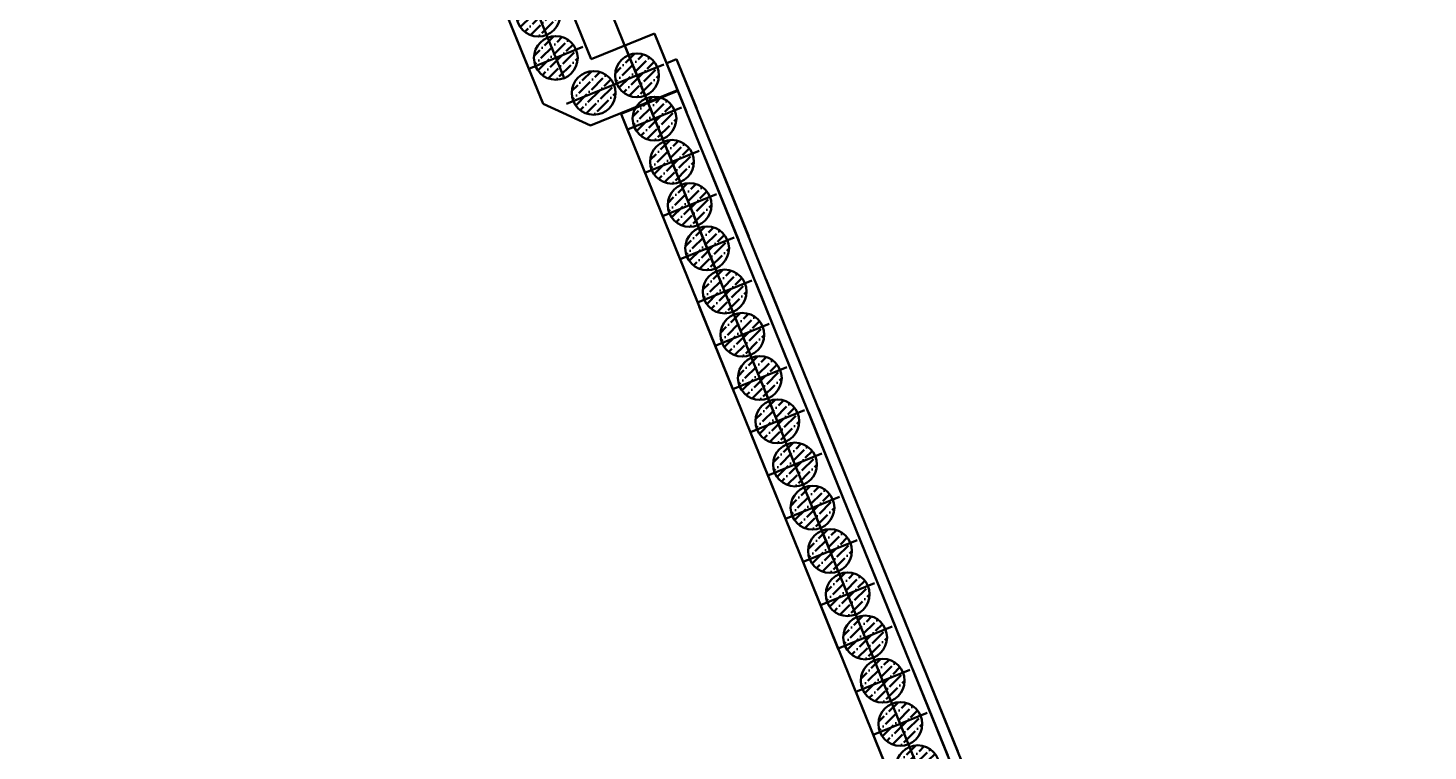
# Model space of a CAD drawing. Extents: x 9773 to 10136, y 10676 to 11757.
# Drawn here: x 9948.7 to 9996.68, y 11045.08 to 11069.88 of the extents above; entities that cross this region are included whole.
import ezdxf

# ---------------------------------------------------------------- set-up
doc = ezdxf.new("R2010")
doc.units = 0
for name, pattern in [('CONTI', [0]), ('DASHDOT', [1, 0.5, -0.25, 0, -0.25]), ('HIDDEN2', [4.7625, 3.175, -1.5875])]:
    doc.linetypes.add(name, pattern=pattern)
for name, color, linetype, lineweight in [('HATCH', 8, 'Continuous', 0), ('OSI', 3, 'DASHDOT', 9), ('SIZE', 142, 'Continuous', 9), ('ПС', 5, 'Continuous', 40)]:
    doc.layers.add(name, color=color, linetype=linetype, lineweight=lineweight)
doc.layers.add('HIDDEN', color=6, linetype='HIDDEN2')
doc.layers.add('PILE_HID', color=40, linetype='CONTI')
doc.layers.add('NOTES', color=1, linetype='Continuous', plot=False)
pattern_1 = [(44.9144686, (-6.96255, -8.85591), (0.1185108827, 0.4319983936), [0.555625, -0.111125, 0, -0.111125])]
pattern_2 = [(44.9144686, (-7.5642, -7.37334), (0.1185108827, 0.4319983936), [0.555625, -0.111125, 0, -0.111125])]
pattern_3 = [(44.9144686, (-8.16583, -5.89076), (0.1185108827, 0.4319983936), [0.555625, -0.111125, 0, -0.111125])]
pattern_4 = [(44.9144686, (-8.76747, -4.40819), (0.1185108827, 0.4319983936), [0.555625, -0.111125, 0, -0.111125])]
pattern_5 = [(44.9144686, (-9.36912, -2.92561), (0.1185108827, 0.4319983936), [0.555625, -0.111125, 0, -0.111125])]
pattern_6 = [(44.9144686, (-9.97076, -1.44304), (0.1185108827, 0.4319983936), [0.555625, -0.111125, 0, -0.111125])]
pattern_7 = [(44.9144686, (-10.5724, 0.03954), (0.1185108827, 0.4319983936), [0.555625, -0.111125, 0, -0.111125])]
pattern_8 = [(44.9144686, (-11.17404, 1.52211), (0.1185108827, 0.4319983936), [0.555625, -0.111125, 0, -0.111125])]
pattern_9 = [(44.9144686, (-11.77568, 3.00469), (0.1185108827, 0.4319983936), [0.555625, -0.111125, 0, -0.111125])]
pattern_10 = [(44.9144686, (-12.37732, 4.48726), (0.1185108827, 0.4319983936), [0.555625, -0.111125, 0, -0.111125])]
pattern_11 = [(44.9144686, (-12.97896, 5.96984), (0.1185108827, 0.4319983936), [0.555625, -0.111125, 0, -0.111125])]
pattern_12 = [(44.9144686, (-13.5806, 7.4524), (0.1185108827, 0.4319983936), [0.555625, -0.111125, 0, -0.111125])]
pattern_13 = [(44.9144686, (-14.18225, 8.93499), (0.1185108827, 0.4319983936), [0.555625, -0.111125, 0, -0.111125])]
pattern_14 = [(44.9144686, (-14.78389, 10.41756), (0.1185108827, 0.4319983936), [0.555625, -0.111125, 0, -0.111125])]
pattern_15 = [(44.9144686, (-15.38553, 11.90014), (0.1185108827, 0.4319983936), [0.555625, -0.111125, 0, -0.111125])]
pattern_16 = [(44.9144686, (-15.98717, 13.3827), (0.1185108827, 0.4319983936), [0.555625, -0.111125, 0, -0.111125])]
pattern_17 = [(44.9144686, (-16.5888, 14.86528), (0.1185108827, 0.4319983936), [0.555625, -0.111125, 0, -0.111125])]
pattern_18 = [(44.9144686, (-19.36798, 15.4642), (0.1185108827, 0.4319983936), [0.555625, -0.111125, 0, -0.111125])]
pattern_19 = [(44.9144686, (-19.96962, 16.94677), (0.1185108827, 0.4319983936), [0.555625, -0.111125, 0, -0.111125])]
pattern_20 = [(44.9144686, (-18.07138, 14.26364), (0.1185108827, 0.4319983936), [0.555625, -0.111125, 0, -0.111125])]

# ---------------------------------------------------------------- blocks, each defined once
blk = doc.blocks.new('45245242')
at = {"layer": 'HATCH', "lineweight": 50}
h = blk.add_hatch(dxfattribs=at)
h.set_pattern_fill('ANSI36', color=5, scale=0.07, angle=-0.0855)
h.set_pattern_definition(pattern_19)
h.paths.add_polyline_path([(9965.907, 11071.03, 0.306578), (9965.435, 11070.334, 0.095507), (9965.488, 11070.055), (9966.185, 11070.333)])
h.paths.add_polyline_path([(9965.907, 11071.03), (9966.185, 11070.333), (9966.881, 11070.611, 0.414214)])
h.paths.add_polyline_path([(9966.935, 11070.332, 0.095507), (9966.881, 11070.611), (9966.185, 11070.333), (9966.462, 11069.636, 0.306578)])
h.paths.add_polyline_path([(9966.185, 11070.333), (9965.488, 11070.055, 0.414214), (9966.462, 11069.636)])
h = blk.add_hatch(dxfattribs=at)
h.set_pattern_fill('ANSI36', color=5, scale=0.07, angle=-0.0855)
h.set_pattern_definition(pattern_18)
h.paths.add_polyline_path([(9966.508, 11069.547, 0.306578), (9966.036, 11068.851, 0.095507), (9966.09, 11068.573), (9966.786, 11068.85)])
h.paths.add_polyline_path([(9966.508, 11069.547), (9966.786, 11068.85), (9967.483, 11069.128, 0.414214)])
h.paths.add_polyline_path([(9967.536, 11068.849, 0.095507), (9967.483, 11069.128), (9966.786, 11068.85), (9967.064, 11068.154, 0.306578)])
h.paths.add_polyline_path([(9966.786, 11068.85), (9966.09, 11068.573, 0.414214), (9967.064, 11068.154)])
h = blk.add_hatch(dxfattribs=at)
h.set_pattern_fill('ANSI36', color=5, scale=0.07, angle=-0.0855)
h.set_pattern_definition(pattern_17)
h.paths.add_polyline_path([(9969.288, 11068.948, 0.306578), (9968.815, 11068.253, 0.095507), (9968.869, 11067.974), (9969.565, 11068.251)])
h.paths.add_polyline_path([(9969.288, 11068.948), (9969.565, 11068.251), (9970.262, 11068.529, 0.414214)])
h.paths.add_polyline_path([(9970.315, 11068.25, 0.095507), (9970.262, 11068.529), (9969.565, 11068.251), (9969.843, 11067.555, 0.306578)])
h.paths.add_polyline_path([(9969.565, 11068.251), (9968.869, 11067.974, 0.414214), (9969.843, 11067.555)])
h = blk.add_hatch(dxfattribs=at)
h.set_pattern_fill('ANSI36', color=5, scale=0.07, angle=-0.0855)
h.set_pattern_definition(pattern_20)
h.paths.add_polyline_path([(9967.805, 11068.346, 0.306578), (9967.333, 11067.651, 0.095507), (9967.386, 11067.372), (9968.083, 11067.65)])
h.paths.add_polyline_path([(9967.805, 11068.346), (9968.083, 11067.65), (9968.779, 11067.928, 0.414214)])
h.paths.add_polyline_path([(9968.833, 11067.649, 0.095507), (9968.779, 11067.928), (9968.083, 11067.65), (9968.361, 11066.953, 0.306578)])
h.paths.add_polyline_path([(9968.083, 11067.65), (9967.386, 11067.372, 0.414214), (9968.361, 11066.953)])
h = blk.add_hatch(dxfattribs=at)
h.set_pattern_fill('ANSI36', color=5, scale=0.07, angle=-0.0855)
h.set_pattern_definition(pattern_16)
h.paths.add_polyline_path([(9969.889, 11067.466, 0.306578), (9969.417, 11066.77, 0.095507), (9969.47, 11066.491), (9970.167, 11066.769)])
h.paths.add_polyline_path([(9969.889, 11067.466), (9970.167, 11066.769), (9970.864, 11067.047, 0.414214)])
h.paths.add_polyline_path([(9970.917, 11066.768, 0.095507), (9970.864, 11067.047), (9970.167, 11066.769), (9970.445, 11066.072, 0.306578)])
h.paths.add_polyline_path([(9970.167, 11066.769), (9969.47, 11066.491, 0.414214), (9970.445, 11066.072)])
h = blk.add_hatch(dxfattribs=at)
h.set_pattern_fill('ANSI36', color=5, scale=0.07, angle=-0.0855)
h.set_pattern_definition(pattern_15)
h.paths.add_polyline_path([(9970.491, 11065.983, 0.306578), (9970.019, 11065.287, 0.095507), (9970.072, 11065.009), (9970.769, 11065.286)])
h.paths.add_polyline_path([(9970.491, 11065.983), (9970.769, 11065.286), (9971.465, 11065.564, 0.414214)])
h.paths.add_polyline_path([(9971.519, 11065.285, 0.095507), (9971.465, 11065.564), (9970.769, 11065.286), (9971.046, 11064.59, 0.306578)])
h.paths.add_polyline_path([(9970.769, 11065.286), (9970.072, 11065.009, 0.414214), (9971.046, 11064.59)])
h = blk.add_hatch(dxfattribs=at)
h.set_pattern_fill('ANSI36', color=5, scale=0.07, angle=-0.0855)
h.set_pattern_definition(pattern_14)
h.paths.add_polyline_path([(9971.093, 11064.5, 0.306578), (9970.62, 11063.805, 0.095507), (9970.674, 11063.526), (9971.37, 11063.804)])
h.paths.add_polyline_path([(9971.093, 11064.5), (9971.37, 11063.804), (9972.067, 11064.081, 0.414214)])
h.paths.add_polyline_path([(9972.12, 11063.803, 0.095507), (9972.067, 11064.081), (9971.37, 11063.804), (9971.648, 11063.107, 0.306578)])
h.paths.add_polyline_path([(9971.37, 11063.804), (9970.674, 11063.526, 0.414214), (9971.648, 11063.107)])
h = blk.add_hatch(dxfattribs=at)
h.set_pattern_fill('ANSI36', color=5, scale=0.07, angle=-0.0855)
h.set_pattern_definition(pattern_13)
h.paths.add_polyline_path([(9971.694, 11063.018, 0.306578), (9971.222, 11062.322, 0.095507), (9971.275, 11062.043), (9971.972, 11062.321)])
h.paths.add_polyline_path([(9971.694, 11063.018), (9971.972, 11062.321), (9972.669, 11062.599, 0.414214)])
h.paths.add_polyline_path([(9972.722, 11062.32, 0.095507), (9972.669, 11062.599), (9971.972, 11062.321), (9972.25, 11061.624, 0.306578)])
h.paths.add_polyline_path([(9971.972, 11062.321), (9971.275, 11062.043, 0.414214), (9972.25, 11061.624)])
h = blk.add_hatch(dxfattribs=at)
h.set_pattern_fill('ANSI36', color=5, scale=0.07, angle=-0.0855)
h.set_pattern_definition(pattern_12)
h.paths.add_polyline_path([(9972.296, 11061.535, 0.306578), (9971.824, 11060.84, 0.095507), (9971.877, 11060.561), (9972.574, 11060.839)])
h.paths.add_polyline_path([(9972.296, 11061.535), (9972.574, 11060.839), (9973.27, 11061.116, 0.414214)])
h.paths.add_polyline_path([(9973.324, 11060.837, 0.095507), (9973.27, 11061.116), (9972.574, 11060.839), (9972.851, 11060.142, 0.306578)])
h.paths.add_polyline_path([(9972.574, 11060.839), (9971.877, 11060.561, 0.414214), (9972.851, 11060.142)])
h = blk.add_hatch(dxfattribs=at)
h.set_pattern_fill('ANSI36', color=5, scale=0.07, angle=-0.0855)
h.set_pattern_definition(pattern_11)
h.paths.add_polyline_path([(9972.897, 11060.053, 0.306578), (9972.425, 11059.357, 0.095507), (9972.479, 11059.078), (9973.175, 11059.356)])
h.paths.add_polyline_path([(9972.897, 11060.053), (9973.175, 11059.356), (9973.872, 11059.634, 0.414214)])
h.paths.add_polyline_path([(9973.925, 11059.355, 0.095507), (9973.872, 11059.634), (9973.175, 11059.356), (9973.453, 11058.659, 0.306578)])
h.paths.add_polyline_path([(9973.175, 11059.356), (9972.479, 11059.078, 0.414214), (9973.453, 11058.659)])
h = blk.add_hatch(dxfattribs=at)
h.set_pattern_fill('ANSI36', color=5, scale=0.07, angle=-0.0855)
h.set_pattern_definition(pattern_10)
h.paths.add_polyline_path([(9973.499, 11058.57, 0.306578), (9973.027, 11057.875, 0.095507), (9973.08, 11057.596), (9973.777, 11057.873)])
h.paths.add_polyline_path([(9973.499, 11058.57), (9973.777, 11057.873), (9974.474, 11058.151, 0.414214)])
h.paths.add_polyline_path([(9974.527, 11057.872, 0.095507), (9974.474, 11058.151), (9973.777, 11057.873), (9974.055, 11057.177, 0.306578)])
h.paths.add_polyline_path([(9973.777, 11057.873), (9973.08, 11057.596, 0.414214), (9974.055, 11057.177)])
h = blk.add_hatch(dxfattribs=at)
h.set_pattern_fill('ANSI36', color=5, scale=0.07, angle=-0.0855)
h.set_pattern_definition(pattern_9)
h.paths.add_polyline_path([(9974.101, 11057.088, 0.306578), (9973.629, 11056.392, 0.095507), (9973.682, 11056.113), (9974.379, 11056.391)])
h.paths.add_polyline_path([(9974.101, 11057.088), (9974.379, 11056.391), (9975.075, 11056.669, 0.414214)])
h.paths.add_polyline_path([(9975.129, 11056.39, 0.095507), (9975.075, 11056.669), (9974.379, 11056.391), (9974.656, 11055.694, 0.306578)])
h.paths.add_polyline_path([(9974.379, 11056.391), (9973.682, 11056.113, 0.414214), (9974.656, 11055.694)])
h = blk.add_hatch(dxfattribs=at)
h.set_pattern_fill('ANSI36', color=5, scale=0.07, angle=-0.0855)
h.set_pattern_definition(pattern_8)
h.paths.add_polyline_path([(9974.702, 11055.605, 0.306578), (9974.23, 11054.909, 0.095507), (9974.283, 11054.631), (9974.98, 11054.908)])
h.paths.add_polyline_path([(9974.702, 11055.605), (9974.98, 11054.908), (9975.677, 11055.186, 0.414214)])
h.paths.add_polyline_path([(9975.73, 11054.907, 0.095507), (9975.677, 11055.186), (9974.98, 11054.908), (9975.258, 11054.212, 0.306578)])
h.paths.add_polyline_path([(9974.98, 11054.908), (9974.283, 11054.631, 0.414214), (9975.258, 11054.212)])
h = blk.add_hatch(dxfattribs=at)
h.set_pattern_fill('ANSI36', color=5, scale=0.07, angle=-0.0855)
h.set_pattern_definition(pattern_7)
h.paths.add_polyline_path([(9975.304, 11054.122, 0.306578), (9974.832, 11053.427, 0.095507), (9974.885, 11053.148), (9975.582, 11053.426)])
h.paths.add_polyline_path([(9975.304, 11054.122), (9975.582, 11053.426), (9976.278, 11053.703, 0.414214)])
h.paths.add_polyline_path([(9976.332, 11053.425, 0.095507), (9976.278, 11053.703), (9975.582, 11053.426), (9975.86, 11052.729, 0.306578)])
h.paths.add_polyline_path([(9975.582, 11053.426), (9974.885, 11053.148, 0.414214), (9975.86, 11052.729)])
h = blk.add_hatch(dxfattribs=at)
h.set_pattern_fill('ANSI36', color=5, scale=0.07, angle=-0.0855)
h.set_pattern_definition(pattern_6)
h.paths.add_polyline_path([(9975.906, 11052.64, 0.306578), (9975.433, 11051.944, 0.095507), (9975.487, 11051.665), (9976.183, 11051.943)])
h.paths.add_polyline_path([(9975.906, 11052.64), (9976.183, 11051.943), (9976.88, 11052.221, 0.414214)])
h.paths.add_polyline_path([(9976.933, 11051.942, 0.095507), (9976.88, 11052.221), (9976.183, 11051.943), (9976.461, 11051.246, 0.306578)])
h.paths.add_polyline_path([(9976.183, 11051.943), (9975.487, 11051.665, 0.414214), (9976.461, 11051.246)])
h = blk.add_hatch(dxfattribs=at)
h.set_pattern_fill('ANSI36', color=5, scale=0.07, angle=-0.0855)
h.set_pattern_definition(pattern_5)
h.paths.add_polyline_path([(9976.507, 11051.157, 0.306578), (9976.035, 11050.462, 0.095507), (9976.088, 11050.183), (9976.785, 11050.461)])
h.paths.add_polyline_path([(9976.507, 11051.157), (9976.785, 11050.461), (9977.482, 11050.738, 0.414214)])
h.paths.add_polyline_path([(9977.535, 11050.459, 0.095507), (9977.482, 11050.738), (9976.785, 11050.461), (9977.063, 11049.764, 0.306578)])
h.paths.add_polyline_path([(9976.785, 11050.461), (9976.088, 11050.183, 0.414214), (9977.063, 11049.764)])
h = blk.add_hatch(dxfattribs=at)
h.set_pattern_fill('ANSI36', color=5, scale=0.07, angle=-0.0855)
h.set_pattern_definition(pattern_4)
h.paths.add_polyline_path([(9977.109, 11049.675, 0.306578), (9976.637, 11048.979, 0.095507), (9976.69, 11048.7), (9977.387, 11048.978)])
h.paths.add_polyline_path([(9977.109, 11049.675), (9977.387, 11048.978), (9978.083, 11049.256, 0.414214)])
h.paths.add_polyline_path([(9978.137, 11048.977, 0.095507), (9978.083, 11049.256), (9977.387, 11048.978), (9977.664, 11048.281, 0.306578)])
h.paths.add_polyline_path([(9977.387, 11048.978), (9976.69, 11048.7, 0.414214), (9977.664, 11048.281)])
h = blk.add_hatch(dxfattribs=at)
h.set_pattern_fill('ANSI36', color=5, scale=0.07, angle=-0.0855)
h.set_pattern_definition(pattern_3)
h.paths.add_polyline_path([(9977.711, 11048.192, 0.306578), (9977.238, 11047.497, 0.095507), (9977.292, 11047.218), (9977.988, 11047.495)])
h.paths.add_polyline_path([(9977.711, 11048.192), (9977.988, 11047.495), (9978.685, 11047.773, 0.414214)])
h.paths.add_polyline_path([(9978.738, 11047.494, 0.095507), (9978.685, 11047.773), (9977.988, 11047.495), (9978.266, 11046.799, 0.306578)])
h.paths.add_polyline_path([(9977.988, 11047.495), (9977.292, 11047.218, 0.414214), (9978.266, 11046.799)])
h = blk.add_hatch(dxfattribs=at)
h.set_pattern_fill('ANSI36', color=5, scale=0.07, angle=-0.0855)
h.set_pattern_definition(pattern_2)
h.paths.add_polyline_path([(9978.312, 11046.71, 0.306578), (9977.84, 11046.014, 0.095507), (9977.893, 11045.735), (9978.59, 11046.013)])
h.paths.add_polyline_path([(9978.312, 11046.71), (9978.59, 11046.013), (9979.287, 11046.291, 0.414214)])
h.paths.add_polyline_path([(9979.34, 11046.012, 0.095507), (9979.287, 11046.291), (9978.59, 11046.013), (9978.868, 11045.316, 0.306578)])
h.paths.add_polyline_path([(9978.59, 11046.013), (9977.893, 11045.735, 0.414214), (9978.868, 11045.316)])
h = blk.add_hatch(dxfattribs=at)
h.set_pattern_fill('ANSI36', color=5, scale=0.07, angle=-0.0855)
h.set_pattern_definition(pattern_1)
h.paths.add_polyline_path([(9978.914, 11045.227, 0.306578), (9978.442, 11044.531, 0.095507), (9978.495, 11044.252), (9979.192, 11044.53)])
h.paths.add_polyline_path([(9978.914, 11045.227), (9979.192, 11044.53), (9979.888, 11044.808, 0.414214)])
h.paths.add_polyline_path([(9979.942, 11044.529, 0.095507), (9979.888, 11044.808), (9979.192, 11044.53), (9979.469, 11043.834, 0.306578)])
h.paths.add_polyline_path([(9979.192, 11044.53), (9978.495, 11044.252, 0.414214), (9979.469, 11043.834)])
at = {"layer": 'HIDDEN', "color": 5, "lineweight": 50}
for p, q in [((9966.348, 11067.27), (9964.769, 11071.162)), ((9967.994, 11068.801), (9967.016, 11071.21)), ((9967.994, 11068.801), (9970.171, 11069.684)), ((9996.333, 11005.215), (9970.171, 11069.684)), ((9970.585, 11068.665), (9970.927, 11068.804)), ((9996.676, 11005.353), (9970.927, 11068.804)), ((9969.015, 11066.949), (9970.961, 11067.738)), ((9969.022, 11066.93), (9970.968, 11067.72)), ((9967.977, 11066.528), (9966.348, 11067.27)), ((9967.977, 11066.528), (9969.015, 11066.949)), ((9994.387, 11004.427), (9969.015, 11066.949))]:
    blk.add_line(p, q, dxfattribs=at)
at = {"layer": 'NOTES', "color": 5, "lineweight": 50}
blk.add_line((9995.314, 11004.801), (9948.697, 11119.677), dxfattribs=at)
at = {"layer": 'OSI', "color": 5, "lineweight": 50, "ltscale": 100}
for p, q in [((9967.068, 11068.155), (9965.903, 11071.028)), ((9965.86, 11068.474), (9967.713, 11069.226)), ((9967.156, 11067.274), (9970.492, 11068.627)), ((9969.24, 11066.393), (9971.094, 11067.145)), ((9969.842, 11064.91), (9971.695, 11065.662)), ((9970.444, 11063.428), (9972.297, 11064.18)), ((9971.045, 11061.945), (9972.899, 11062.697)), ((9971.647, 11060.463), (9973.5, 11061.215)), ((9972.249, 11058.98), (9974.102, 11059.732)), ((9972.85, 11057.497), (9974.703, 11058.249)), ((9973.452, 11056.015), (9975.305, 11056.767)), ((9974.054, 11054.532), (9975.907, 11055.284)), ((9974.655, 11053.05), (9976.508, 11053.802)), ((9975.257, 11051.567), (9977.11, 11052.319)), ((9975.858, 11050.085), (9977.712, 11050.837)), ((9976.46, 11048.602), (9978.313, 11049.354)), ((9977.062, 11047.119), (9978.915, 11047.871)), ((9977.663, 11045.637), (9979.517, 11046.389))]:
    blk.add_line(p, q, dxfattribs=at)
at = {"layer": 'OSI', "color": 5, "lineweight": 50, "ltscale": 5}
blk.add_line((9995.314, 11004.801), (9969.152, 11069.271), dxfattribs=at)
at = {"layer": 'PILE_HID', "color": 5, "lineweight": 50, "ltscale": 100}
for centre in [(9966.185, 11070.333), (9966.786, 11068.85), (9969.565, 11068.251), (9968.083, 11067.65), (9970.167, 11066.769), (9970.769, 11065.286), (9971.37, 11063.804), (9971.972, 11062.321), (9972.574, 11060.839), (9973.175, 11059.356), (9973.777, 11057.873), (9974.379, 11056.391), (9974.98, 11054.908), (9975.582, 11053.426), (9976.183, 11051.943), (9976.785, 11050.461), (9977.387, 11048.978), (9977.988, 11047.495), (9978.59, 11046.013), (9979.192, 11044.53)]:
    blk.add_circle(centre, 0.75, dxfattribs=at)

msp = doc.modelspace()

# ---------------------------------------------------------------- hatches: boundary and pattern name
at = {"layer": 'ПС', "lineweight": 50}
h = msp.add_hatch(dxfattribs=at)
h.set_pattern_fill('ANSI36', color=5, scale=0.07, angle=-0.0855)
h.set_pattern_definition(pattern_19)
h.paths.add_polyline_path([(9965.907, 11071.03, 0.306578), (9965.435, 11070.334, 0.095507), (9965.488, 11070.055), (9966.185, 11070.333)])
h.paths.add_polyline_path([(9965.907, 11071.03), (9966.185, 11070.333), (9966.881, 11070.611, 0.414214)])
h.paths.add_polyline_path([(9966.935, 11070.332, 0.095507), (9966.881, 11070.611), (9966.185, 11070.333), (9966.462, 11069.636, 0.306578)])
h.paths.add_polyline_path([(9966.185, 11070.333), (9965.488, 11070.055, 0.414214), (9966.462, 11069.636)])
h = msp.add_hatch(dxfattribs=at)
h.set_pattern_fill('ANSI36', color=5, scale=0.07, angle=-0.0855)
h.set_pattern_definition(pattern_18)
h.paths.add_polyline_path([(9966.508, 11069.547, 0.306578), (9966.036, 11068.851, 0.095507), (9966.09, 11068.573), (9966.786, 11068.85)])
h.paths.add_polyline_path([(9966.508, 11069.547), (9966.786, 11068.85), (9967.483, 11069.128, 0.414214)])
h.paths.add_polyline_path([(9967.536, 11068.849, 0.095507), (9967.483, 11069.128), (9966.786, 11068.85), (9967.064, 11068.154, 0.306578)])
h.paths.add_polyline_path([(9966.786, 11068.85), (9966.09, 11068.573, 0.414214), (9967.064, 11068.154)])
h = msp.add_hatch(dxfattribs=at)
h.set_pattern_fill('ANSI36', color=5, scale=0.07, angle=-0.0855)
h.set_pattern_definition(pattern_17)
h.paths.add_polyline_path([(9969.288, 11068.948, 0.306578), (9968.815, 11068.253, 0.095507), (9968.869, 11067.974), (9969.565, 11068.251)])
h.paths.add_polyline_path([(9969.288, 11068.948), (9969.565, 11068.251), (9970.262, 11068.529, 0.414214)])
h.paths.add_polyline_path([(9970.315, 11068.25, 0.095507), (9970.262, 11068.529), (9969.565, 11068.251), (9969.843, 11067.555, 0.306578)])
h.paths.add_polyline_path([(9969.565, 11068.251), (9968.869, 11067.974, 0.414214), (9969.843, 11067.555)])
h = msp.add_hatch(dxfattribs=at)
h.set_pattern_fill('ANSI36', color=5, scale=0.07, angle=-0.0855)
h.set_pattern_definition(pattern_20)
h.paths.add_polyline_path([(9967.805, 11068.346, 0.306578), (9967.333, 11067.651, 0.095507), (9967.386, 11067.372), (9968.083, 11067.65)])
h.paths.add_polyline_path([(9967.805, 11068.346), (9968.083, 11067.65), (9968.779, 11067.928, 0.414214)])
h.paths.add_polyline_path([(9968.833, 11067.649, 0.095507), (9968.779, 11067.928), (9968.083, 11067.65), (9968.361, 11066.953, 0.306578)])
h.paths.add_polyline_path([(9968.083, 11067.65), (9967.386, 11067.372, 0.414214), (9968.361, 11066.953)])
h = msp.add_hatch(dxfattribs=at)
h.set_pattern_fill('ANSI36', color=5, scale=0.07, angle=-0.0855)
h.set_pattern_definition(pattern_16)
h.paths.add_polyline_path([(9969.889, 11067.466, 0.306578), (9969.417, 11066.77, 0.095507), (9969.47, 11066.491), (9970.167, 11066.769)])
h.paths.add_polyline_path([(9969.889, 11067.466), (9970.167, 11066.769), (9970.864, 11067.047, 0.414214)])
h.paths.add_polyline_path([(9970.917, 11066.768, 0.095507), (9970.864, 11067.047), (9970.167, 11066.769), (9970.445, 11066.072, 0.306578)])
h.paths.add_polyline_path([(9970.167, 11066.769), (9969.47, 11066.491, 0.414214), (9970.445, 11066.072)])
h = msp.add_hatch(dxfattribs=at)
h.set_pattern_fill('ANSI36', color=5, scale=0.07, angle=-0.0855)
h.set_pattern_definition(pattern_15)
h.paths.add_polyline_path([(9970.491, 11065.983, 0.306578), (9970.019, 11065.287, 0.095507), (9970.072, 11065.009), (9970.769, 11065.286)])
h.paths.add_polyline_path([(9970.491, 11065.983), (9970.769, 11065.286), (9971.465, 11065.564, 0.414214)])
h.paths.add_polyline_path([(9971.519, 11065.285, 0.095507), (9971.465, 11065.564), (9970.769, 11065.286), (9971.046, 11064.59, 0.306578)])
h.paths.add_polyline_path([(9970.769, 11065.286), (9970.072, 11065.009, 0.414214), (9971.046, 11064.59)])
h = msp.add_hatch(dxfattribs=at)
h.set_pattern_fill('ANSI36', color=5, scale=0.07, angle=-0.0855)
h.set_pattern_definition(pattern_14)
h.paths.add_polyline_path([(9971.093, 11064.5, 0.306578), (9970.62, 11063.805, 0.095507), (9970.674, 11063.526), (9971.37, 11063.804)])
h.paths.add_polyline_path([(9971.093, 11064.5), (9971.37, 11063.804), (9972.067, 11064.081, 0.414214)])
h.paths.add_polyline_path([(9972.12, 11063.803, 0.095507), (9972.067, 11064.081), (9971.37, 11063.804), (9971.648, 11063.107, 0.306578)])
h.paths.add_polyline_path([(9971.37, 11063.804), (9970.674, 11063.526, 0.414214), (9971.648, 11063.107)])
h = msp.add_hatch(dxfattribs=at)
h.set_pattern_fill('ANSI36', color=5, scale=0.07, angle=-0.0855)
h.set_pattern_definition(pattern_13)
h.paths.add_polyline_path([(9971.694, 11063.018, 0.306578), (9971.222, 11062.322, 0.095507), (9971.275, 11062.043), (9971.972, 11062.321)])
h.paths.add_polyline_path([(9971.694, 11063.018), (9971.972, 11062.321), (9972.669, 11062.599, 0.414214)])
h.paths.add_polyline_path([(9972.722, 11062.32, 0.095507), (9972.669, 11062.599), (9971.972, 11062.321), (9972.25, 11061.624, 0.306578)])
h.paths.add_polyline_path([(9971.972, 11062.321), (9971.275, 11062.043, 0.414214), (9972.25, 11061.624)])
h = msp.add_hatch(dxfattribs=at)
h.set_pattern_fill('ANSI36', color=5, scale=0.07, angle=-0.0855)
h.set_pattern_definition(pattern_12)
h.paths.add_polyline_path([(9972.296, 11061.535, 0.306578), (9971.824, 11060.84, 0.095507), (9971.877, 11060.561), (9972.574, 11060.839)])
h.paths.add_polyline_path([(9972.296, 11061.535), (9972.574, 11060.839), (9973.27, 11061.116, 0.414214)])
h.paths.add_polyline_path([(9973.324, 11060.837, 0.095507), (9973.27, 11061.116), (9972.574, 11060.839), (9972.851, 11060.142, 0.306578)])
h.paths.add_polyline_path([(9972.574, 11060.839), (9971.877, 11060.561, 0.414214), (9972.851, 11060.142)])
h = msp.add_hatch(dxfattribs=at)
h.set_pattern_fill('ANSI36', color=5, scale=0.07, angle=-0.0855)
h.set_pattern_definition(pattern_11)
h.paths.add_polyline_path([(9972.897, 11060.053, 0.306578), (9972.425, 11059.357, 0.095507), (9972.479, 11059.078), (9973.175, 11059.356)])
h.paths.add_polyline_path([(9972.897, 11060.053), (9973.175, 11059.356), (9973.872, 11059.634, 0.414214)])
h.paths.add_polyline_path([(9973.925, 11059.355, 0.095507), (9973.872, 11059.634), (9973.175, 11059.356), (9973.453, 11058.659, 0.306578)])
h.paths.add_polyline_path([(9973.175, 11059.356), (9972.479, 11059.078, 0.414214), (9973.453, 11058.659)])
h = msp.add_hatch(dxfattribs=at)
h.set_pattern_fill('ANSI36', color=5, scale=0.07, angle=-0.0855)
h.set_pattern_definition(pattern_10)
h.paths.add_polyline_path([(9973.499, 11058.57, 0.306578), (9973.027, 11057.875, 0.095507), (9973.08, 11057.596), (9973.777, 11057.873)])
h.paths.add_polyline_path([(9973.499, 11058.57), (9973.777, 11057.873), (9974.474, 11058.151, 0.414214)])
h.paths.add_polyline_path([(9974.527, 11057.872, 0.095507), (9974.474, 11058.151), (9973.777, 11057.873), (9974.055, 11057.177, 0.306578)])
h.paths.add_polyline_path([(9973.777, 11057.873), (9973.08, 11057.596, 0.414214), (9974.055, 11057.177)])
h = msp.add_hatch(dxfattribs=at)
h.set_pattern_fill('ANSI36', color=5, scale=0.07, angle=-0.0855)
h.set_pattern_definition(pattern_9)
h.paths.add_polyline_path([(9974.101, 11057.088, 0.306578), (9973.629, 11056.392, 0.095507), (9973.682, 11056.113), (9974.379, 11056.391)])
h.paths.add_polyline_path([(9974.101, 11057.088), (9974.379, 11056.391), (9975.075, 11056.669, 0.414214)])
h.paths.add_polyline_path([(9975.129, 11056.39, 0.095507), (9975.075, 11056.669), (9974.379, 11056.391), (9974.656, 11055.694, 0.306578)])
h.paths.add_polyline_path([(9974.379, 11056.391), (9973.682, 11056.113, 0.414214), (9974.656, 11055.694)])
h = msp.add_hatch(dxfattribs=at)
h.set_pattern_fill('ANSI36', color=5, scale=0.07, angle=-0.0855)
h.set_pattern_definition(pattern_8)
h.paths.add_polyline_path([(9974.702, 11055.605, 0.306578), (9974.23, 11054.909, 0.095507), (9974.283, 11054.631), (9974.98, 11054.908)])
h.paths.add_polyline_path([(9974.702, 11055.605), (9974.98, 11054.908), (9975.677, 11055.186, 0.414214)])
h.paths.add_polyline_path([(9975.73, 11054.907, 0.095507), (9975.677, 11055.186), (9974.98, 11054.908), (9975.258, 11054.212, 0.306578)])
h.paths.add_polyline_path([(9974.98, 11054.908), (9974.283, 11054.631, 0.414214), (9975.258, 11054.212)])
h = msp.add_hatch(dxfattribs=at)
h.set_pattern_fill('ANSI36', color=5, scale=0.07, angle=-0.0855)
h.set_pattern_definition(pattern_7)
h.paths.add_polyline_path([(9975.304, 11054.122, 0.306578), (9974.832, 11053.427, 0.095507), (9974.885, 11053.148), (9975.582, 11053.426)])
h.paths.add_polyline_path([(9975.304, 11054.122), (9975.582, 11053.426), (9976.278, 11053.703, 0.414214)])
h.paths.add_polyline_path([(9976.332, 11053.425, 0.095507), (9976.278, 11053.703), (9975.582, 11053.426), (9975.86, 11052.729, 0.306578)])
h.paths.add_polyline_path([(9975.582, 11053.426), (9974.885, 11053.148, 0.414214), (9975.86, 11052.729)])
h = msp.add_hatch(dxfattribs=at)
h.set_pattern_fill('ANSI36', color=5, scale=0.07, angle=-0.0855)
h.set_pattern_definition(pattern_6)
h.paths.add_polyline_path([(9975.906, 11052.64, 0.306578), (9975.433, 11051.944, 0.095507), (9975.487, 11051.665), (9976.183, 11051.943)])
h.paths.add_polyline_path([(9975.906, 11052.64), (9976.183, 11051.943), (9976.88, 11052.221, 0.414214)])
h.paths.add_polyline_path([(9976.933, 11051.942, 0.095507), (9976.88, 11052.221), (9976.183, 11051.943), (9976.461, 11051.246, 0.306578)])
h.paths.add_polyline_path([(9976.183, 11051.943), (9975.487, 11051.665, 0.414214), (9976.461, 11051.246)])
h = msp.add_hatch(dxfattribs=at)
h.set_pattern_fill('ANSI36', color=5, scale=0.07, angle=-0.0855)
h.set_pattern_definition(pattern_5)
h.paths.add_polyline_path([(9976.507, 11051.157, 0.306578), (9976.035, 11050.462, 0.095507), (9976.088, 11050.183), (9976.785, 11050.461)])
h.paths.add_polyline_path([(9976.507, 11051.157), (9976.785, 11050.461), (9977.482, 11050.738, 0.414214)])
h.paths.add_polyline_path([(9977.535, 11050.459, 0.095507), (9977.482, 11050.738), (9976.785, 11050.461), (9977.063, 11049.764, 0.306578)])
h.paths.add_polyline_path([(9976.785, 11050.461), (9976.088, 11050.183, 0.414214), (9977.063, 11049.764)])
h = msp.add_hatch(dxfattribs=at)
h.set_pattern_fill('ANSI36', color=5, scale=0.07, angle=-0.0855)
h.set_pattern_definition(pattern_4)
h.paths.add_polyline_path([(9977.109, 11049.675, 0.306578), (9976.637, 11048.979, 0.095507), (9976.69, 11048.7), (9977.387, 11048.978)])
h.paths.add_polyline_path([(9977.109, 11049.675), (9977.387, 11048.978), (9978.083, 11049.256, 0.414214)])
h.paths.add_polyline_path([(9978.137, 11048.977, 0.095507), (9978.083, 11049.256), (9977.387, 11048.978), (9977.664, 11048.281, 0.306578)])
h.paths.add_polyline_path([(9977.387, 11048.978), (9976.69, 11048.7, 0.414214), (9977.664, 11048.281)])
h = msp.add_hatch(dxfattribs=at)
h.set_pattern_fill('ANSI36', color=5, scale=0.07, angle=-0.0855)
h.set_pattern_definition(pattern_3)
h.paths.add_polyline_path([(9977.711, 11048.192, 0.306578), (9977.238, 11047.497, 0.095507), (9977.292, 11047.218), (9977.988, 11047.495)])
h.paths.add_polyline_path([(9977.711, 11048.192), (9977.988, 11047.495), (9978.685, 11047.773, 0.414214)])
h.paths.add_polyline_path([(9978.738, 11047.494, 0.095507), (9978.685, 11047.773), (9977.988, 11047.495), (9978.266, 11046.799, 0.306578)])
h.paths.add_polyline_path([(9977.988, 11047.495), (9977.292, 11047.218, 0.414214), (9978.266, 11046.799)])
h = msp.add_hatch(dxfattribs=at)
h.set_pattern_fill('ANSI36', color=5, scale=0.07, angle=-0.0855)
h.set_pattern_definition(pattern_2)
h.paths.add_polyline_path([(9978.312, 11046.71, 0.306578), (9977.84, 11046.014, 0.095507), (9977.893, 11045.735), (9978.59, 11046.013)])
h.paths.add_polyline_path([(9978.312, 11046.71), (9978.59, 11046.013), (9979.287, 11046.291, 0.414214)])
h.paths.add_polyline_path([(9979.34, 11046.012, 0.095507), (9979.287, 11046.291), (9978.59, 11046.013), (9978.868, 11045.316, 0.306578)])
h.paths.add_polyline_path([(9978.59, 11046.013), (9977.893, 11045.735, 0.414214), (9978.868, 11045.316)])
h = msp.add_hatch(dxfattribs=at)
h.set_pattern_fill('ANSI36', color=5, scale=0.07, angle=-0.0855)
h.set_pattern_definition(pattern_1)
h.paths.add_polyline_path([(9978.914, 11045.227, 0.306578), (9978.442, 11044.531, 0.095507), (9978.495, 11044.252), (9979.192, 11044.53)])
h.paths.add_polyline_path([(9978.914, 11045.227), (9979.192, 11044.53), (9979.888, 11044.808, 0.414214)])
h.paths.add_polyline_path([(9979.942, 11044.529, 0.095507), (9979.888, 11044.808), (9979.192, 11044.53), (9979.469, 11043.834, 0.306578)])
h.paths.add_polyline_path([(9979.192, 11044.53), (9978.495, 11044.252, 0.414214), (9979.469, 11043.834)])

# ---------------------------------------------------------------- linework, layer by layer
at = {"layer": 'ПС', "color": 5, "lineweight": 50}
for p, q in [((9995.314, 11004.801), (9948.697, 11119.677)), ((9966.348, 11067.27), (9964.769, 11071.162)), ((9967.994, 11068.801), (9967.016, 11071.21)), ((9967.994, 11068.801), (9970.171, 11069.684)), ((9996.333, 11005.215), (9970.171, 11069.684)), ((9970.585, 11068.665), (9970.927, 11068.804)), ((9996.676, 11005.353), (9970.927, 11068.804)), ((9969.015, 11066.949), (9970.961, 11067.738)), ((9969.022, 11066.93), (9970.968, 11067.72)), ((9967.977, 11066.528), (9966.348, 11067.27)), ((9967.977, 11066.528), (9969.015, 11066.949)), ((9994.387, 11004.427), (9969.015, 11066.949))]:
    msp.add_line(p, q, dxfattribs=at)
at = {"layer": 'ПС', "color": 5, "lineweight": 50, "ltscale": 100}
for p, q in [((9967.068, 11068.155), (9965.903, 11071.028)), ((9965.86, 11068.474), (9967.713, 11069.226)), ((9967.156, 11067.274), (9970.492, 11068.627)), ((9969.24, 11066.393), (9971.094, 11067.145)), ((9969.842, 11064.91), (9971.695, 11065.662)), ((9970.444, 11063.428), (9972.297, 11064.18)), ((9971.045, 11061.945), (9972.899, 11062.697)), ((9971.647, 11060.463), (9973.5, 11061.215)), ((9972.249, 11058.98), (9974.102, 11059.732)), ((9972.85, 11057.497), (9974.703, 11058.249)), ((9973.452, 11056.015), (9975.305, 11056.767)), ((9974.054, 11054.532), (9975.907, 11055.284)), ((9974.655, 11053.05), (9976.508, 11053.802)), ((9975.257, 11051.567), (9977.11, 11052.319)), ((9975.858, 11050.085), (9977.712, 11050.837)), ((9976.46, 11048.602), (9978.313, 11049.354)), ((9977.062, 11047.119), (9978.915, 11047.871)), ((9977.663, 11045.637), (9979.517, 11046.389))]:
    msp.add_line(p, q, dxfattribs=at)
at = {"layer": 'ПС', "color": 5, "lineweight": 50, "ltscale": 5}
msp.add_line((9995.314, 11004.801), (9969.152, 11069.271), dxfattribs=at)
at = {"layer": 'ПС', "color": 5, "lineweight": 50, "ltscale": 100}
for centre in [(9966.185, 11070.333), (9966.786, 11068.85), (9969.565, 11068.251), (9968.083, 11067.65), (9970.167, 11066.769), (9970.769, 11065.286), (9971.37, 11063.804), (9971.972, 11062.321), (9972.574, 11060.839), (9973.175, 11059.356), (9973.777, 11057.873), (9974.379, 11056.391), (9974.98, 11054.908), (9975.582, 11053.426), (9976.183, 11051.943), (9976.785, 11050.461), (9977.387, 11048.978), (9977.988, 11047.495), (9978.59, 11046.013), (9979.192, 11044.53)]:
    msp.add_circle(centre, 0.75, dxfattribs=at)

# ---------------------------------------------------------------- block references
at = {"layer": 'SIZE'}
msp.add_blockref('45245242', (0, 0), dxfattribs=at)

doc.saveas('drawing.dxf')
